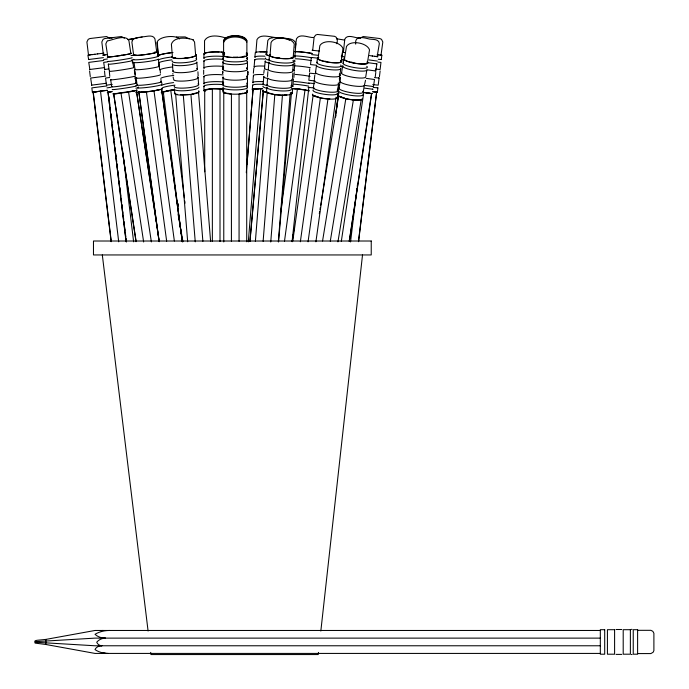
<?xml version="1.0" encoding="UTF-8"?>
<svg xmlns="http://www.w3.org/2000/svg" width="689" height="689" viewBox="0 0 689 689"><rect width="100%" height="100%" fill="white"/><g stroke="black" fill="none" stroke-linecap="round" stroke-linejoin="round"><path stroke-width="1.03" d="M292.834 73.206L292.489 77.426M253.337 73.232L253.81 68.271M309.559 71.69L309.706 68.822M247.842 72.267L247.756 74.455M198.156 76.014L197.932 71.777M291.438 94.005L291.464 92.61L278.563 241.796M380.13 70.95L379.441 76.66M262.638 88.795L253.07 89.114L247.032 164.163M314.33 79.433L314.795 75.222M222.642 73.103L222.728 71.69M247.799 74.834L247.756 71.303M375.798 72.423L375.264 76.712M340.168 80.105L340.469 77.297M339.798 77.624L339.488 80.432M203.668 70.037L203.668 74.3M263.758 73.327L264.214 69.804M161.915 83.653L161.915 82.947M266.514 91.938L266.85 87.658M267.065 84.988L267.625 77.978A12.29 2.36 4.6 0 0 280.733 81.173A12.29 2.36 4.6 0 0 292.058 79.502L291.499 86.521M268.856 62.544L268.297 69.555A12.29 2.36 4.6 0 0 281.405 72.75A12.29 2.36 4.6 0 0 292.73 71.088L293.29 64.077A12.29 2.36 4.6 0 1 280.363 65.619A12.29 2.36 4.6 0 1 269.037 61.941M269.08 59.736L269.416 55.456M270.028 55.499L271.061 42.546C274.308 35.415 291.49 37.042 294.272 44.001L293.238 56.954A11.67 2.239 4.6 0 1 280.966 58.419A11.67 2.239 4.6 0 1 270.209 54.922M255.378 241.494L267.237 92.145M263.12 241.331L274.816 94.608L267.254 92.541M270.743 241.985L282.447 95.211L286.288 94.772M278.322 241.848L290.112 93.945M252.286 89.458L252.639 85.135M252.854 82.447L253.431 75.377M254.12 66.885L254.697 59.805M254.921 56.98L255.274 52.665A12.29 1.748 4.6 0 1 267.47 52.037M246.292 172.681L253.07 89.114M248.298 241.856L260.735 88.64M292.214 93.558L292.592 89.26A12.29 2.231 5 0 0 291.473 88.028M263.164 83.912L263.792 76.867M264.542 68.418L265.162 61.381M266.402 54.31L267.823 40.453L269.502 38.55L272.818 37.645M249.918 241.098L263.319 90.138M250.012 241.339L263.319 91.43L267.125 92.404A10.817 1.817 5.1 0 1 265.411 91.878M247.687 75.161L247.756 74.403M312.694 50.323L314.124 37.154L315.657 35.053L317.414 34.45L334.621 36.319C337.756 37.189 337.636 41.262 336.818 43.717M292.093 241.469L308.827 87.408M318.464 652.414L318.232 654.55L150.951 654.55L150.693 652.414M320.833 631.046L362.517 254.947M338.704 89.398L338.101 89.294L338.626 84.945L339.229 85.048M339.324 79.192L339.815 75.127L340.418 75.23M344.044 56.92L342.045 56.619L342.571 52.278L343.837 52.364M335.448 117.182L338.678 90.474M335.612 117.13L335.87 114.994M336.129 112.858L338.583 92.559M350.537 241.942L356.988 188.528M357.246 186.392L357.505 184.256M358.444 241.503L376.65 92.111L358.573 241.718M376.495 92.162L372.62 91.732L377.365 92.223L377.891 87.873L377.279 87.77M378.468 77.952L379.079 78.055L378.218 85.169L372.766 84.618M378.27 59.263L381.31 59.547L381.835 55.206L380.655 55.034M295.245 47.911L296.468 38.86C299.681 33.029 308.284 37.697 313.306 37.533M280.819 211.385L297.441 88.898L308.81 90.75M284.497 241.167L305.02 89.915M292.222 241.727L293.238 234.277M293.523 232.15L293.815 230.014M313.366 87.804L314.33 80.846M315.493 72.483L316.466 65.515A12.29 2.403 7.9 0 0 329.196 69.529A12.29 2.403 7.9 0 0 340.788 68.547L339.823 75.514M316.854 62.733L317.448 58.487M318.051 58.556L319.842 45.698C323.563 38.808 340.633 41.443 342.95 48.574L341.158 61.442M292.773 241.124L313.185 94.953M300.352 241.77L320.376 97.898L317.638 96.942M308.061 241.822L327.955 98.966L329.91 98.863M315.906 241.813L336.06 97.089M337.688 90.836L338.652 83.869M365.523 80.286L364.602 84.42M267.857 71.639L267.539 76.565M355.688 44.122C354.465 35.699 362.698 37.335 367.754 38.644C371.319 39.988 378.778 38.11 379.338 43.553L377.141 56.644M341.305 241.408L363.809 92.438L371.69 93.471L349.34 241.408M349.22 241.202L371.526 93.523M365.17 85.462L373.455 86.581L374.523 79.493L366.247 78.374M367.53 69.865L375.815 70.984L376.883 63.896L376.28 63.776M293.884 77.495L294.246 72.56M341.563 57.755L341.503 58.496M339.005 88.45L340.142 81.509M341.503 73.18L342.64 66.247M343.096 63.466L343.785 59.237M344.388 59.323L346.481 46.516C350.339 39.678 367.358 42.744 369.511 49.918L367.418 62.725M319.308 213.676L319.653 211.557M319.997 209.43L320.351 207.311M320.695 205.193L338.643 95.59M322.564 240.995L345.835 98.708L338.549 95.995M330.281 241.228L353.379 99.948L361.191 99.716M337.946 241.865L361.286 99.302M363.249 92.033L364.378 85.091A12.29 2.403 9.3 0 1 351.244 85.565A12.29 2.403 9.3 0 1 340.409 80.923M223.606 41.159C225.82 34.071 244.078 34.398 246.877 40.84M223.606 42.434C226.354 35.053 243.527 35.406 246.877 42.072M136.026 241.718L113.651 93.583L136.138 241.434M159.193 241.426L136.327 90.147L155.568 216.639M157.411 42.718L158.091 55.766M156.722 51.933L154.947 38.86C152.855 34.011 146.154 36.87 142.313 36.844C138.833 37.697 132.34 37.18 131.892 42.132L133.666 55.198M132.245 40.651L132.564 40.057M360.166 38.171L363.163 36.534L379.794 38.532L381.525 39.325L382.817 41.986L381.017 55.137M107.045 41.202L105.83 43.907L107.82 56.989A11.67 0.491 -8.6 0 0 120.119 55.585A11.67 0.491 -8.6 0 0 130.85 53.423L128.86 40.341C124.967 33.856 110.748 40.815 107.484 40.832M192.782 39.669C186.512 37.611 173.947 36.491 171.389 44.217L172.448 57.178M180.415 94.729L190.922 94.427L194.694 93.403M195.642 93.144L197.536 92.636M161.217 92.714L163.112 92.205M174.558 89.673L163.293 92.033L181.216 233.907M159.056 241.322L138.825 92.24L146.404 91.878L157.772 90.018M158.72 89.811L161.562 89.182L161.562 88.528L182.378 241.908M113.547 93.928L136.233 90.492M243.846 93.127L246.714 92.584M600.317 653.422L95.013 653.422L45.862 644.482L35.105 643.104L35.105 640.787L36.896 640.305L45.862 639.409L95.013 630.469L600.317 630.469M128.059 39.626L138.041 37.843M139.953 37.507L142.123 37.12M131.005 55.637L133.029 55.284M131.771 59.943L133.537 59.633M132.271 62.768L134.045 62.458A12.29 1.042 -7.7 0 0 147.162 61.631A12.29 1.042 -7.7 0 0 158.306 58.996L159.262 66.075M135.035 78.296L136.81 77.986M135.888 88.201L138.541 87.727M135.699 92.679L139.781 91.956M88.64 59.547L87.899 55.206L89.079 55.034M88.416 59.547L103.419 57.626M89.846 69.511L88.76 62.389L103.763 60.468M104.762 69.511L103.677 62.389L107.76 61.821M89.622 69.511L104.625 67.591M104.539 69.511L108.621 68.934M91.74 85.178L90.655 78.055L105.65 76.135M112.273 84.368L106.425 85.169L105.563 78.055L109.654 77.478M91.516 85.169L106.511 83.248M93.635 92.128L92.369 92.223L91.844 87.873L106.838 85.953M92.369 92.223L97.399 91.542M94.324 91.964L93.79 92.05L94.901 91.973M222.383 89.2A10.817 1.783 0 0 1 223.83 89.398L212.358 88.769L204.711 90.026L204.711 171.785M127.861 39.6L135.544 38.42M90.405 54.844L88.502 55.103L86.917 41.986L88.209 39.325L89.94 38.532L106.571 36.534L109.56 38.171M124.476 38.171L121.479 36.534L104.849 38.532L103.117 39.325L101.826 41.986L103.419 55.129L107.295 54.586M105.314 54.844L102.807 55.206L104.073 55.111M110.042 91.844L111.704 91.628L107.992 92.111L126.07 241.718M89.897 54.905L92.386 54.586M107.415 58.97L103.557 59.547M110.843 87.296L106.976 87.882M112.307 91.542L107.277 92.223L108.543 92.128M111.153 241.718L93.075 92.111L107.148 90.337M98.251 91.439L94.238 92.033M91.981 54.629L94.893 54.267M96.46 91.646L107.363 90.302M94.626 54.293L97.752 53.906M631.313 629.384L632.054 629.35M109.146 37.611L112.126 38.257M97.631 53.914L103.936 53.156M35.105 641.674L95.013 638.126L600.317 638.126M93.075 92.111L95.177 91.947M616.026 629.505L621.771 629.505M621.771 654.395L616.026 654.395M176.324 37.008L185.152 36.922L189.286 38.799M274.274 37.542L283.119 38.153L288.217 39.592M272.534 37.662L274.489 37.533M278.769 38.179C284.014 38.748 294.349 36.948 295.917 43.984L294.789 56.963A11.67 2.119 5 0 0 294.651 56.395M632.054 654.541L631.313 654.507M343.398 52.347L344.767 39.204C347.618 33.339 355.808 38.739 360.554 37.964M381.835 55.206L380.027 55.042M379.079 78.055L374.428 77.59M377.891 87.873L373.24 87.417M637.609 630.314L650.847 630.314L652.853 631.331L653.895 633.286L653.895 650.605L653.112 652.285L650.847 653.577L637.609 653.577M600.317 645.774L95.013 645.774L35.105 642.217M377.314 61.063L369.028 59.934M376.883 63.896L368.598 62.777M293.652 88.709L297.441 88.898M274.816 94.608L282.447 95.211M378.339 54.862L380.569 55.111M377.925 62.113L380.965 62.389L380.104 69.511L375.462 69.046M312.083 50.254L319.3 51.038M311.609 54.603L318.559 55.353M318.249 58.203L311.299 57.454L310.532 64.577L316.587 65.24M315.657 73.792L309.602 73.137L308.827 80.26L314.882 80.923M308.534 82.973L314.589 83.627M308.061 87.322L314.115 87.985M175.609 94.212L177.529 94.419M377.184 54.741L378.795 54.922M374.471 56.3L377.96 56.739L377.357 56.61M376.702 56.61L372.198 55.973M366.186 92.774L372.396 93.609L371.793 93.48M337.266 93.239L339.04 93.48M369.416 93.222L365.411 92.662M343.182 52.381L345.077 52.631M343.708 59.762L341.701 59.461M342.846 66.885L340.84 66.583M320.376 97.898L327.955 98.966M341.244 56.145L342.838 56.369M340.59 60.468L342.183 60.692M369.493 55.576L372.534 56.033M364.765 88.158L373.05 89.277L372.448 89.157M364.111 92.481L366.961 92.903M336.404 38.756L344.75 40.1M345.835 98.708L353.379 99.948M342.571 52.278L343.759 52.45M380.707 59.443L381.31 59.547M338.954 82.241L339.556 82.344M376.754 92.119L377.365 92.223M223.77 92.584L226.638 93.127M375.212 70.864L375.815 70.984M372.852 86.461L373.455 86.581M275.678 37.516C270.088 37.232 260.39 33.305 256.945 39.661L255.886 52.717A11.67 1.662 4.6 0 1 256.541 52.347M107.992 92.111L126.199 241.503M313.073 95.358L316.725 96.624A10.86 2.119 7.9 0 1 315.062 95.96M276.944 37.904L277.994 38.42M226.388 38.283C220.127 35.88 208.431 33.752 204.547 40.668L204.547 53.725M193.092 39.91L194.565 42.003L195.624 54.965A11.67 2.205 -4.7 0 1 183.558 58.315A11.67 2.205 -4.7 0 1 172.569 56.593M192.507 39.454L193.394 40.134M288.812 39.953L289.363 40.427M179.519 38.92C175.531 34.631 158.479 36.181 156.894 42.649L158.539 55.68M90.285 76.66L89.596 70.95M134.364 70.338L134.898 74.619M173.361 78.391L173.128 76.996M178.012 213.934L178.434 216.277M178.77 218.163L182.964 241.71M135.449 75.23L134.984 70.95M109.792 76.333L109.379 72.035M104.909 75.247L104.513 70.95M132.546 60.477L133.623 67.565A12.29 0.517 -8.6 0 1 120.739 70.08A12.29 0.517 -8.6 0 1 109.577 71.148M135.991 83.145L134.915 76.057A12.29 0.517 -8.6 0 1 122.031 78.58A12.29 0.517 -8.6 0 1 110.869 79.648M155.895 218.766L156.377 221.953M128.567 91.981L151.373 241.899M121.006 93.127L143.648 241.977M108.302 64.232L109.379 71.311M110.671 79.812L111.747 86.9M157.333 51.847L157.919 56.162M161.562 89.182L182.24 241.563M153.983 90.853L174.36 241.012M146.404 91.878L166.669 241.219M138.825 91.594L159.193 241.727M134.028 62.432L134.992 69.511M136.146 78.012L137.102 85.091M170.76 90.156L184.368 197.838M184.773 201.033L185.04 203.169M181.483 236.043L181.75 238.179M160.916 79.424L161.304 82.456M160.192 70.269L160.425 73.137M122.651 150.977L133.623 241.813M108.871 96.632L109.258 99.836M109.517 101.972L109.904 105.176M110.162 107.32L110.55 110.524M110.938 113.728L111.325 116.932M111.584 119.068L111.971 122.28M112.229 124.416L112.617 127.62M113.005 130.824L113.392 134.036M113.651 136.172L114.038 139.376M114.296 141.512L114.684 144.716M115.072 147.928L115.459 151.132M115.718 153.268L116.105 156.472M116.363 158.608L116.751 161.82M117.009 163.956L117.526 168.228M117.785 170.364L118.172 173.568M118.43 175.712L118.818 178.916M119.076 181.052L119.593 185.324M119.852 187.46L120.239 190.672M120.497 192.808L120.885 196.012M121.273 199.216L121.66 202.428M121.919 204.564L122.306 207.768M122.694 210.972L122.952 213.108M123.34 216.32L123.727 219.524M123.986 221.66L124.373 224.864M124.631 227L125.019 230.212M125.407 233.416L125.794 236.62M126.053 238.756L126.44 241.968M100.508 91.137L118.715 241.813M93.239 92.162L102.265 166.833M102.523 168.969L111.282 241.503M102.316 254.947L148.092 631.046M196.236 54.905L196.58 59.185M197.381 69.012L196.813 61.993A12.29 2.317 -4.7 0 1 184.109 65.515A12.29 2.317 -4.7 0 1 172.543 63.707M198.07 77.435L198.639 84.446M198.501 92.007L210.627 241.503M190.922 94.427L202.885 241.288M183.291 95.039L195.254 241.839M175.626 93.842L187.684 241.761M172.414 64.327L172.991 71.346M174.463 89.449L174.808 93.738M177.762 203.307L177.926 205.451M178.184 208.664L178.356 210.808M177.951 203.918L178.098 206.063M177.874 204.047L178.02 206.192M222.676 73.361L222.676 71.251L222.642 73.379M247.833 71.561L247.842 72.328M172.887 73.465L172.896 74.179M339.789 73.689L339.789 74.403M247.489 61.95L247.489 69.201M247.489 76.513L247.489 84.687M246.877 55.068L246.877 40.72C245.095 33.821 225.932 34.105 223.606 40.41L223.606 55.43M246.714 91.456L246.714 241.753M239.066 241.322L239.066 94.04L242.89 93.308A10.817 2.067 0 0 1 241.443 93.54M231.418 241.262L231.418 94.04L227.594 93.308A10.817 2.067 0 0 0 229.781 93.635M223.77 91.456L223.77 241.942M222.995 61.355L222.995 69.58M222.995 85.066L222.995 76.91A12.29 2.067 0 0 0 223.667 77.435M220.006 88.769L220.006 241.52M212.358 88.769L212.358 241.538M203.935 53.716L203.935 58.031M203.935 60.856L203.935 67.927M203.935 76.419L203.935 83.49M203.935 86.177L203.935 90.492M45.862 639.409L45.862 644.482M268.434 55.447A11.67 1.955 5.1 0 1 266.557 53.811M266.824 92.662A12.29 2.058 5.1 0 1 262.698 90.362M267.203 88.364A12.29 2.058 5.1 0 1 263.086 86.056M267.289 78.46A12.29 2.058 5.1 0 1 263.947 76.341M266.66 85.496A12.29 2.058 5.1 0 1 263.319 83.386M268.038 70.011A12.29 2.058 5.1 0 1 264.697 67.892M270.071 56.05A12.29 2.058 5.1 0 1 266.927 53.311M268.908 60.15A12.29 2.058 5.1 0 1 265.575 58.04M268.658 62.966A12.29 2.058 5.1 0 1 265.325 60.856M158.728 56.033A11.67 1.421 -7.2 0 1 170.863 52.812M163.793 93.093A12.29 1.499 -7.2 0 1 174.481 89.587M165.36 91.585A10.817 1.318 -7.2 0 1 169.227 90.603M171.794 90.147A10.817 1.318 -7.2 0 1 173.637 89.88M162.027 88.158A12.29 1.499 -7.2 0 1 174.997 85.143M160.795 78.417A12.29 1.499 -7.2 0 1 173.766 75.402M161.682 85.479A12.29 1.499 -7.2 0 1 173.594 82.585M172.698 66.928A12.29 1.499 -7.2 0 0 159.719 69.942L158.832 62.88A12.29 1.499 -7.2 0 1 171.802 59.865M158.134 56.119A12.29 1.499 -7.2 0 1 173.008 52.51M158.47 60.064A12.29 1.499 -7.2 0 1 171.449 57.041M291.102 92.326A12.29 2.231 5 0 1 291.533 94.066M294.289 55.783A12.29 2.231 5 0 1 295.4 57.023M293.91 60.072A12.29 2.231 5 0 1 294.341 61.812M291.705 85.358A12.29 2.231 5 0 1 292.825 86.59L293.436 79.571A12.29 2.231 5 0 0 292.317 78.339M293.058 69.908A12.29 2.231 5 0 1 294.169 71.139L294.78 64.111A12.29 2.231 5 0 0 293.669 62.88M224.244 54.715A11.67 1.964 0 0 1 224.692 53.208M246.231 53.389A11.67 1.964 0 0 1 246.722 54.405M223.667 91.508A12.29 2.067 0 0 1 223.15 90.44M246.808 90.113A12.29 2.067 0 0 1 247.325 91.181M247.489 86.323A12.29 2.067 0 0 1 247.325 86.866M246.808 76.04A12.29 2.067 0 0 1 247.325 77.108M223.667 68.952A12.29 2.067 0 0 1 223.15 67.884M246.808 67.556A12.29 2.067 0 0 1 247.325 68.624M224.132 53.165A12.29 2.067 0 0 0 223.667 54.75A11.67 2.231 0 0 0 236.189 57.463A11.67 2.231 0 0 0 246.231 54.5M246.808 53.354A12.29 2.067 0 0 1 247.325 54.422M223.667 59.056A12.29 2.067 0 0 1 223.15 57.988M246.808 57.661A12.29 2.067 0 0 1 247.325 58.729M223.667 84.506A12.29 2.067 0 0 1 223.15 83.438M246.808 83.111A12.29 2.067 0 0 1 247.325 84.179M366.884 62.053A11.67 2.282 9.3 0 1 356.437 63.422A11.67 2.282 9.3 0 1 344.646 58.763M353.733 62.682A10.318 2.015 9.3 0 1 351.226 62.105M362.121 98.915A12.29 2.403 9.3 0 1 348.978 99.38A12.29 2.403 9.3 0 1 338.153 94.737M359.055 99.681A10.817 2.11 9.3 0 1 355.765 99.827M344.293 98.036A10.817 2.11 9.3 0 1 342.812 97.571M342.192 97.356A10.817 2.11 9.3 0 1 340.573 96.641M362.819 94.669A12.29 2.403 9.3 0 1 351.261 95.401A12.29 2.403 9.3 0 1 338.575 91.086M362.69 91.318A12.29 2.403 9.3 0 1 351.691 92.765A12.29 2.403 9.3 0 1 339.272 87.865M341.77 72.595A12.29 2.403 9.3 0 0 352.604 77.237A12.29 2.403 9.3 0 0 365.738 76.763L366.875 69.83A12.29 2.403 9.3 0 1 353.733 70.295A12.29 2.403 9.3 0 1 342.907 65.653M367.461 62.105A12.29 2.403 9.3 0 1 356.471 63.543A12.29 2.403 9.3 0 1 344.052 58.643M366.772 66.333A12.29 2.403 9.3 0 1 355.774 67.78A12.29 2.403 9.3 0 1 343.355 62.88M204.702 54.224A11.67 1.929 0 0 1 219.145 52.019M221.057 52.131A11.67 1.929 0 0 1 224.39 52.51M205.072 91.525A12.29 2.024 0 0 1 208.233 89.114A12.29 2.024 0 0 1 223.176 88.993M205.365 90.664A10.817 1.783 0 0 1 206.002 90.061M206.812 89.768A10.817 1.783 0 0 1 210.722 89.122M204.09 86.702A12.29 2.024 0 0 1 209.525 84.635A12.29 2.024 0 0 1 223.176 84.669M204.09 61.39A12.29 2.024 0 0 1 209.525 59.314A12.29 2.024 0 0 1 223.176 59.357M204.09 54.242A12.29 2.024 0 0 1 209.525 52.175A12.29 2.024 0 0 1 223.176 52.218M204.09 58.556A12.29 2.024 0 0 1 209.525 56.489A12.29 2.024 0 0 1 223.176 56.524M204.09 84.015A12.29 2.024 0 0 1 209.525 81.948A12.29 2.024 0 0 1 223.176 81.982M204.09 68.461A12.29 2.024 0 0 1 209.525 66.394A12.29 2.024 0 0 1 223.176 66.428M204.09 76.944A12.29 2.024 0 0 1 209.525 74.877A12.29 2.024 0 0 1 223.176 74.912M259.986 51.916A11.67 1.662 4.6 0 1 265.446 51.985M253.397 90.44A12.29 1.748 4.6 0 1 262.354 88.683M255.18 89.062A10.817 1.533 4.6 0 1 259.09 88.812M252.777 85.6A12.29 1.748 4.6 0 1 262.698 84.359M255.068 57.445A12.29 1.748 4.6 0 1 264.989 56.205M253.001 82.913A12.29 1.748 4.6 0 1 262.922 81.672M254.258 67.35A12.29 1.748 4.6 0 1 264.18 66.11M253.569 75.842A12.29 1.748 4.6 0 1 263.491 74.601M254.835 60.279A12.29 1.748 4.6 0 1 264.757 59.039M295.331 51.761A11.67 0.99 7.7 0 1 311.953 53.475M293.35 88.528A12.29 1.042 7.7 0 1 308.155 90.457M292.386 88.666A10.86 0.922 7.7 0 1 295.796 88.855M299.302 89.217A10.86 0.922 7.7 0 1 301.171 89.449M307.354 90.448A10.86 0.922 7.7 0 1 309.43 90.888M293.936 84.196A12.29 1.042 7.7 0 1 308.741 86.134M295.245 58.772A12.29 1.042 7.7 0 1 311.29 60.615M294.763 51.666A12.29 1.042 7.7 0 1 312.255 53.466M295.624 55.938A12.29 1.042 7.7 0 1 311.669 57.781M294.306 81.509A12.29 1.042 7.7 0 1 309.111 83.438M294.281 65.851A12.29 1.042 7.7 0 1 310.326 67.694M295.262 74.429A12.29 1.042 7.7 0 1 310.067 76.358M156.084 51.761A11.67 0.99 -7.7 0 1 146.137 54.431A11.67 0.99 -7.7 0 1 133.812 54.922M154.818 51.976A10.318 0.87 -7.7 0 1 154.431 52.7M136.792 55.198A10.318 0.87 -7.7 0 1 135.139 54.767M161.657 88.485A12.29 1.042 -7.7 0 1 151.184 91.301A12.29 1.042 -7.7 0 1 138.213 91.809M158.392 89.88A10.86 0.922 -7.7 0 1 156.317 90.328M144.027 91.973A10.86 0.922 -7.7 0 1 140.875 92.102M161.743 84.342A12.29 1.042 -7.7 0 1 147.42 87.391A12.29 1.042 -7.7 0 1 138.601 87.098M160.416 74.567A12.29 1.042 -7.7 0 1 147.679 77.418A12.29 1.042 -7.7 0 1 136.301 77.719M160.709 81.474A12.29 1.042 -7.7 0 1 150.236 84.282A12.29 1.042 -7.7 0 1 137.257 84.799M158.591 65.894A12.29 1.042 -7.7 0 1 148.118 68.711A12.29 1.042 -7.7 0 1 135.147 69.219M156.661 51.666A12.29 1.042 -7.7 0 1 144.595 54.698A12.29 1.042 -7.7 0 1 134.191 54.603M157.247 55.981A12.29 1.042 -7.7 0 1 146.774 58.798A12.29 1.042 -7.7 0 1 133.804 59.306M291.74 57.376A10.318 1.981 4.6 0 1 290.896 57.798M279.708 58.031A10.318 1.981 4.6 0 1 277.986 57.798M290.293 92.817A12.29 2.36 4.6 0 1 279.622 95.134A12.29 2.36 4.6 0 1 266.695 91.336M286.917 94.703A10.86 2.084 4.6 0 1 284.807 94.901M291.283 89.182A12.29 2.36 4.6 0 1 278.365 90.733A12.29 2.36 4.6 0 1 267.039 87.055M290.853 85.867A12.29 2.36 4.6 0 1 280.173 88.183A12.29 2.36 4.6 0 1 267.246 84.385M293.204 56.334A12.29 2.36 4.6 0 1 280.931 58.531A12.29 2.36 4.6 0 1 270.605 54.345M292.868 60.615A12.29 2.36 4.6 0 1 282.189 62.932A12.29 2.36 4.6 0 1 269.261 59.133M186.728 57.738A10.318 1.946 -4.7 0 1 184.962 57.936M175.635 57.85A10.318 1.946 -4.7 0 1 174.386 57.497M198.51 90.87A12.29 2.317 -4.7 0 1 188.114 94.798A12.29 2.317 -4.7 0 1 174.946 93.118M195.323 93.23A10.86 2.05 -4.7 0 1 193.239 93.764M198.863 87.115A12.29 2.317 -4.7 0 1 186.159 90.647A12.29 2.317 -4.7 0 1 174.593 88.838M197.373 76.892A12.29 2.317 -4.7 0 1 186.977 80.828A12.29 2.317 -4.7 0 1 173.8 79.149M197.941 83.912A12.29 2.317 -4.7 0 1 187.546 87.847A12.29 2.317 -4.7 0 1 174.377 86.168M196.684 68.469A12.29 2.317 -4.7 0 1 186.288 72.405A12.29 2.317 -4.7 0 1 173.12 70.726M195.53 54.362A12.29 2.317 -4.7 0 1 185.134 58.298A12.29 2.317 -4.7 0 1 171.966 56.619M195.883 58.643A12.29 2.317 -4.7 0 1 185.487 62.578A12.29 2.317 -4.7 0 1 172.319 60.899M223.606 53.484A11.67 1.869 0 0 1 224.244 53.001M247.325 90.095A12.29 1.964 0 0 1 246.808 91.103A12.29 2.343 0 0 1 236.241 94.186A12.29 2.343 0 0 1 223.15 91.43M223.15 90.793A12.29 1.964 0 0 1 223.667 89.785M247.489 86.28A12.29 1.964 0 0 1 246.808 86.78A12.29 2.343 0 0 1 236.241 89.889A12.29 2.343 0 0 1 223.15 87.133M247.325 67.505A12.29 1.964 0 0 1 246.808 68.521M223.15 68.211A12.29 1.964 0 0 1 223.667 67.195M246.343 52.795A12.29 1.964 0 0 1 246.808 54.293M223.15 53.983A12.29 1.964 0 0 1 223.667 52.967M247.325 57.6A12.29 1.964 0 0 1 246.808 58.608M223.15 58.298A12.29 1.964 0 0 1 223.667 57.29M247.325 83.076A12.29 1.964 0 0 1 246.808 84.092A12.29 2.343 0 0 1 236.241 87.219A12.29 2.343 0 0 1 223.15 84.463M223.15 83.782A12.29 1.964 0 0 1 223.667 82.766M247.325 75.997A12.29 1.964 0 0 1 246.808 77.013M244.561 56.085A10.318 1.964 0 0 1 243.105 56.524M237.851 57.153A10.318 1.964 0 0 1 233.39 57.187M246.808 77.047A12.29 2.343 0 0 1 236.241 80.174A12.29 2.343 0 0 1 223.15 77.418M246.808 68.607A12.29 2.343 0 0 1 236.241 71.734A12.29 2.343 0 0 1 223.15 68.969M246.808 54.457A12.29 2.343 0 0 1 234.63 57.592A12.29 2.343 0 0 1 224.132 54.242M246.808 58.746A12.29 2.343 0 0 1 236.241 61.872A12.29 2.343 0 0 1 223.15 59.116M246.808 61.562A12.29 2.343 0 0 1 236.241 64.688A12.29 2.343 0 0 1 223.15 61.932M121.789 55.258A10.318 0.439 -8.6 0 1 120.032 55.542M136.431 90.121A12.29 0.517 -8.6 0 1 124.175 92.679A12.29 0.517 -8.6 0 1 114.029 93.463M134.131 90.879A10.817 0.456 -8.6 0 1 130.161 91.646M119.421 93.273A10.817 0.456 -8.6 0 1 115.606 93.678M135.776 85.798A12.29 0.517 -8.6 0 1 125.105 88.106A12.29 0.517 -8.6 0 1 112.359 89.424M131.918 60.443A12.29 0.517 -8.6 0 1 121.255 62.751A12.29 0.517 -8.6 0 1 108.5 64.068M130.824 53.286A12.29 0.517 -8.6 0 1 120.162 55.602A12.29 0.517 -8.6 0 1 107.415 56.911M132.107 57.643A12.29 0.517 -8.6 0 1 120.825 59.926A12.29 0.517 -8.6 0 1 107.872 61.399M135.363 83.102A12.29 0.517 -8.6 0 1 124.7 85.419A12.29 0.517 -8.6 0 1 111.945 86.728M340.624 60.778A11.67 2.282 7.9 0 1 330.152 62.372A11.67 2.282 7.9 0 1 318.309 57.997M326.569 61.536A10.318 2.015 7.9 0 1 324.915 61.175M336.723 97.735A12.29 2.403 7.9 0 1 323.537 98.501A12.29 2.403 7.9 0 1 312.668 94.117M318.818 97.261A10.86 2.119 7.9 0 1 317.319 96.839M337.317 93.48A12.29 2.403 7.9 0 1 324.131 94.247A12.29 2.403 7.9 0 1 313.262 89.863M338.092 83.171A12.29 2.403 7.9 0 1 327.06 84.85A12.29 2.403 7.9 0 1 314.597 80.251M337.128 90.138A12.29 2.403 7.9 0 1 326.095 91.818A12.29 2.403 7.9 0 1 313.633 87.21M339.255 74.817A12.29 2.403 7.9 0 1 328.231 76.496A12.29 2.403 7.9 0 1 315.76 71.889M341.21 60.813A12.29 2.403 7.9 0 1 328.584 62.277A12.29 2.403 7.9 0 1 318.792 57.437M340.616 65.067A12.29 2.403 7.9 0 1 329.583 66.738A12.29 2.403 7.9 0 1 317.121 62.139M109.603 630.469A22.384 15.83 0 0 0 95.013 634.293A12.893 9.121 0 0 0 105.512 638.126A11.532 11.532 0 0 0 96.727 642.182A5.71 5.71 0 0 0 102.032 645.774A7.252 5.124 0 0 0 95.013 649.598A18.749 13.255 0 0 0 108.19 653.422M100.603 630.736A8.828 6.244 0 0 1 103.152 630.469M106.227 653.422A27.379 19.361 0 0 1 103.212 652.81M371.233 241.012L93.471 241.012L93.471 254.947L371.233 254.947L371.233 241.012M604.701 629.703L600.317 629.703L600.317 654.197L604.701 654.197L604.701 629.703M614.597 629.703L607.422 629.703L607.422 654.197L614.597 654.197L614.597 629.703M630.375 629.703L623.201 629.703L623.201 654.197L630.375 654.197L630.375 629.703M637.609 629.703L633.243 629.703L633.243 654.197L637.609 654.197L637.609 629.703"/></g></svg>
